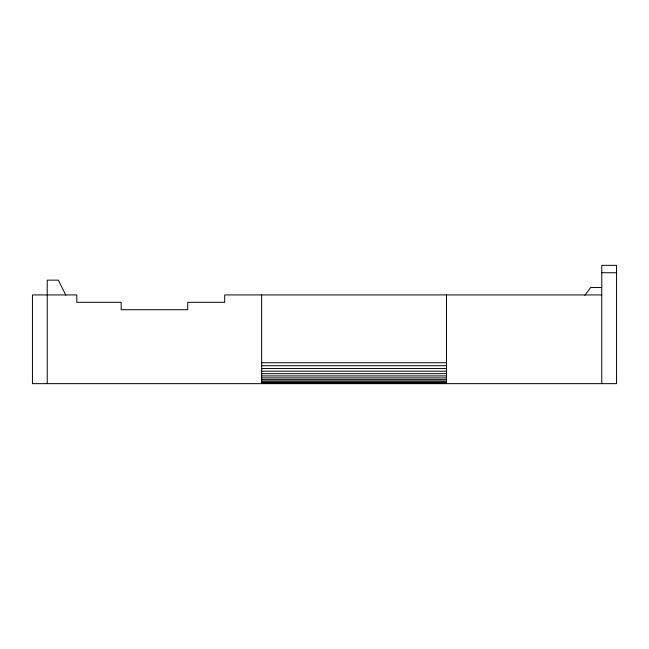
<?xml version="1.0" encoding="UTF-8"?>
<svg xmlns="http://www.w3.org/2000/svg" width="649" height="649" viewBox="0 0 649 649"><rect width="100%" height="100%" fill="white"/><g stroke="black" fill="none" stroke-linecap="round" stroke-linejoin="round"><path stroke-width="0.97" d="M584.838 295.311L590.671 287.531L601.761 287.531M601.761 272.742L616.55 272.742M601.761 294.922L224.684 294.922L224.684 302.32L187.715 302.32L187.715 309.711L121.176 309.711L121.176 302.32L76.809 302.32L76.809 294.922L32.45 294.922L32.45 383.648L616.55 383.648L616.55 265.352L601.761 265.352L601.761 383.648M261.652 362.75L446.496 362.75M261.652 365.72L446.496 365.72M261.652 368.551L446.496 368.551M261.652 371.212L446.496 371.212M261.652 373.67L446.496 373.67M261.652 375.909L446.496 375.909M261.652 377.896L446.496 377.896M261.652 379.616L446.496 379.616M261.652 381.044L446.496 381.044M261.652 382.18L446.496 382.18M261.652 382.991L446.496 382.991M261.652 383.486L446.496 383.486M65.865 295.222L58.329 280.141L47.239 280.141L47.239 383.648M446.496 294.922L446.496 383.648M261.652 294.922L261.652 383.648"/></g></svg>
